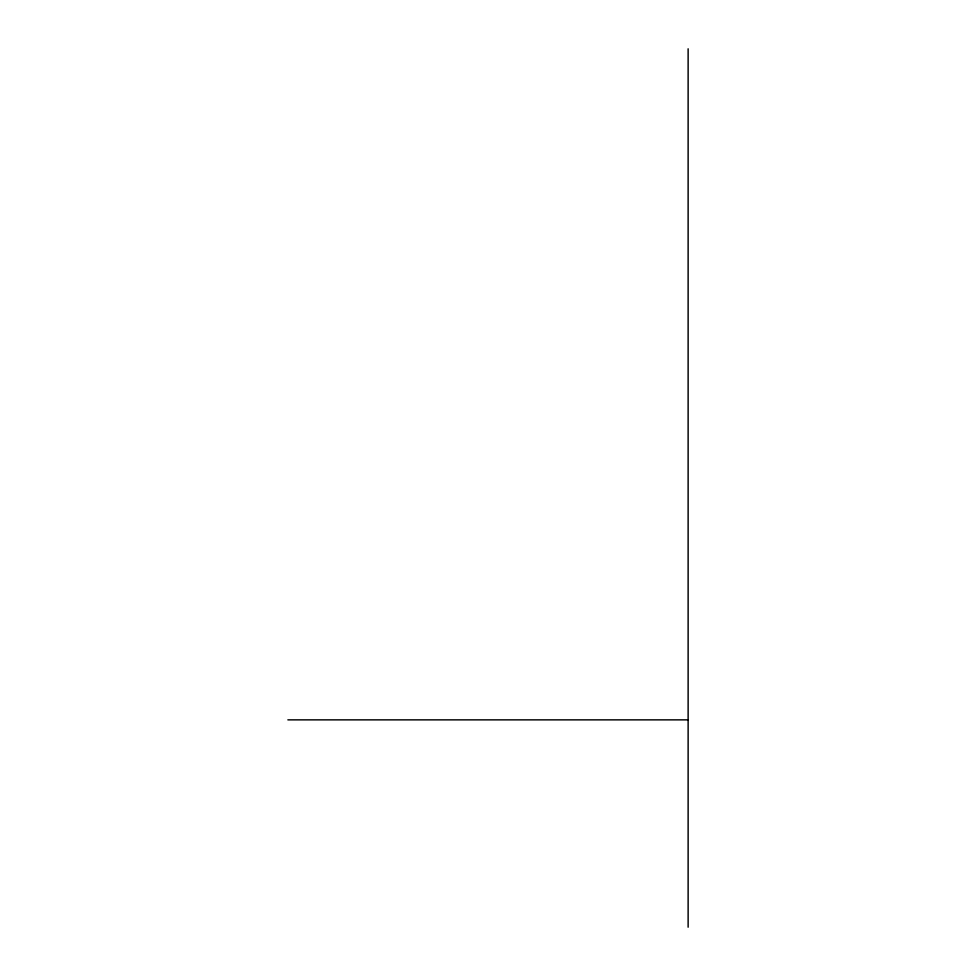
<?xml version="1.0" encoding="UTF-8"?>
<svg xmlns="http://www.w3.org/2000/svg" width="976" height="976" viewBox="0 0 976 976"><rect width="100%" height="100%" fill="white"/><g stroke="black" fill="none" stroke-linecap="round" stroke-linejoin="round"><path stroke-width="1.46" d="M287.871 719.861L688.129 719.861M688.129 48.8L688.129 927.2"/></g></svg>
